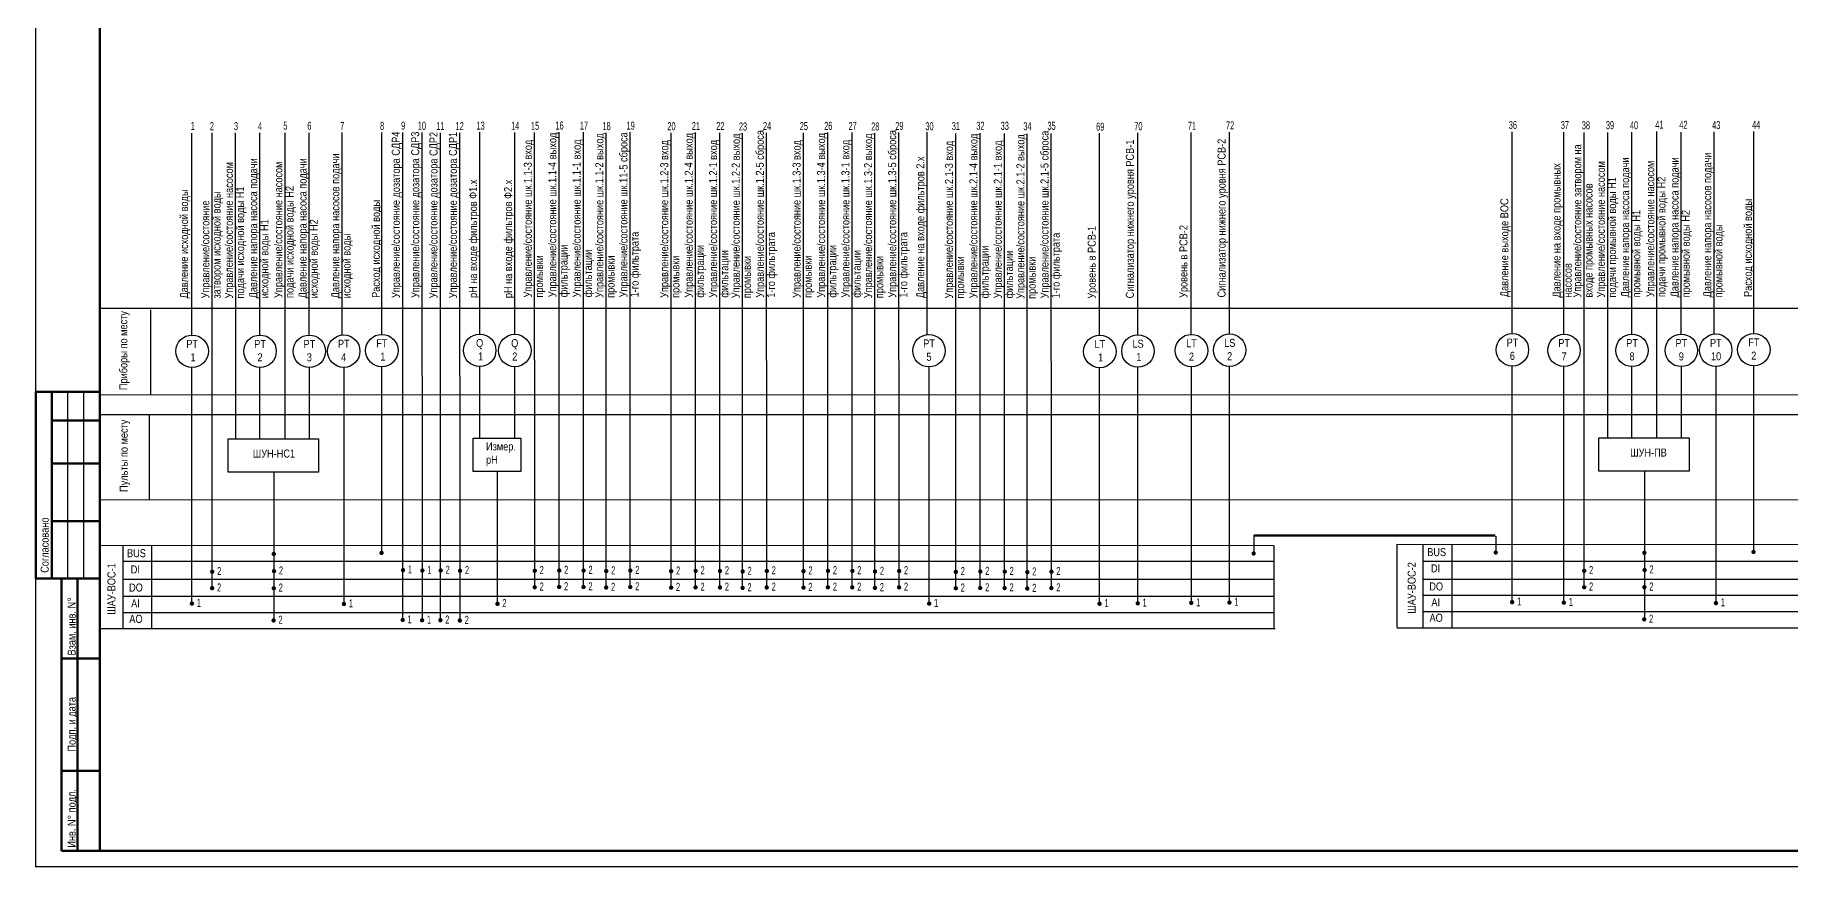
# Model space of a CAD drawing. Header units: millimetres. Extents: x 1510 to 10524, y 7125 to 13164.
# Drawn here: x 1510 to 2058, y 10612 to 10872 of the extents above; entities that cross this region are included whole.
import ezdxf
from ezdxf.enums import TextEntityAlignment as Align

# ---------------------------------------------------------------- set-up
doc = ezdxf.new("R2010")
doc.units = ezdxf.units.MM
doc.header["$LTSCALE"] = 4
doc.layers.add('25', color=6, linetype='Continuous', lineweight=25)
doc.layers.add('60', color=7, linetype='Continuous', lineweight=60)
doc.layers.add('Текст', color=2, linetype='Continuous')
doc.layers.add('Трубопровод К10', color=20, linetype='Continuous')
doc.styles.add('GOST 2.304', font='ARIALN.TTF', dxfattribs={"height": 3.5})

msp = doc.modelspace()

# ---------------------------------------------------------------- linework, layer by layer
at = {"color": 7, "ltscale": 100}
for p, q in [((1510.14, 10611.92), (1510.14, 11205.92)), ((2349.26, 10611.94), (1509.91, 10611.94))]:
    msp.add_line(p, q, dxfattribs=at)
at = {"color": 0, "ltscale": 100}
for p, q in [((1558.88, 10777.98), (1558.88, 10841)), ((1565.22, 10698.84), (1565.19, 10841.11)), ((1572.58, 10745.35), (1572.54, 10841.08)), ((1580.13, 10777.95), (1580.13, 10841.04)), ((1588.01, 10745.67), (1587.97, 10841.09)), ((1595.56, 10777.96), (1595.56, 10841.05)), ((1605.78, 10778.05), (1605.78, 10841.15)), ((1618.22, 10778.12), (1618.22, 10841.21)), ((1624.8, 10688.96), (1624.77, 10841.19)), ((1630.88, 10689.26), (1630.84, 10841.18)), ((1636.57, 10688.87), (1636.54, 10841.1)), ((1642.65, 10689.17), (1642.61, 10841.09)), ((1648.8, 10778.19), (1648.8, 10841.28)), ((1659.75, 10778.14), (1659.75, 10841.23)), ((1665.96, 10699.13), (1665.92, 10841.19)), ((1673.6, 10699.21), (1673.57, 10841.27)), ((1681.22, 10699.19), (1681.18, 10841.25)), ((1688.29, 10699.04), (1688.25, 10841.09)), ((1695.82, 10699.19), (1695.78, 10841.25)), ((1708.57, 10699.01), (1708.54, 10841.07)), ((1716.22, 10699.09), (1716.18, 10841.14)), ((1723.83, 10699.07), (1723.79, 10841.13)), ((1730.9, 10698.92), (1730.86, 10840.97)), ((1738.43, 10699.07), (1738.39, 10841.13)), ((1749.91, 10699.02), (1749.87, 10841.08)), ((1757.55, 10699.1), (1757.52, 10841.15)), ((1765.16, 10699.08), (1765.13, 10841.14)), ((1772.23, 10698.93), (1772.2, 10840.98)), ((1779.77, 10699.08), (1779.73, 10841.14)), ((1788.58, 10778.18), (1788.58, 10841.28)), ((1797.49, 10698.81), (1797.46, 10840.86)), ((1805.14, 10698.88), (1805.1, 10840.94)), ((1812.75, 10698.87), (1812.71, 10840.92)), ((1819.82, 10698.71), (1819.78, 10840.77)), ((1827.35, 10698.87), (1827.32, 10840.92)), ((1842.4, 10777.92), (1842.4, 10840.94)), ((1854.32, 10778.05), (1854.32, 10841.07)), ((1871.05, 10778.19), (1871.05, 10841.2)), ((1882.97, 10778.32), (1882.97, 10841.33)), ((1971.28, 10778.42), (1971.28, 10841.44)), ((1987.43, 10778.27), (1987.43, 10841.28)), ((1993.81, 10698.94), (1993.78, 10841.21)), ((2001.17, 10745.92), (2001.13, 10841.18)), ((2008.67, 10778.24), (2008.67, 10841.33)), ((2016.5, 10745.92), (2016.46, 10841.52)), ((2024.1, 10778.24), (2024.1, 10841.34)), ((2034.32, 10778.33), (2034.32, 10841.43)), ((2046.76, 10778.4), (2046.76, 10841.5)), ((1558.9, 10694.32), (1558.9, 10767.71)), ((1580.15, 10745.51), (1580.15, 10767.81)), ((1595.57, 10745.57), (1595.57, 10767.82)), ((1606.42, 10694.01), (1606.42, 10767.77)), ((1618.23, 10709.91), (1618.23, 10767.98)), ((1648.81, 10745.73), (1648.81, 10768.05)), ((1659.77, 10745.73), (1659.77, 10768)), ((1789.21, 10694.14), (1789.21, 10767.9)), ((1842.42, 10694.26), (1842.42, 10767.65)), ((1854.33, 10694.39), (1854.33, 10767.77)), ((1871.07, 10694.52), (1871.07, 10767.91)), ((1882.98, 10694.65), (1882.98, 10768.04)), ((1971.3, 10694.76), (1971.3, 10768.15)), ((1987.44, 10694.6), (1987.44, 10767.99)), ((2008.69, 10746.08), (2008.69, 10768.1)), ((2024.12, 10745.92), (2024.12, 10768.1)), ((2034.96, 10694.29), (2034.96, 10768.06)), ((2046.78, 10710.2), (2046.78, 10768.26))]:
    msp.add_line(p, q, dxfattribs=at)
at = {"color": 0, "ltscale": 1.2}
for p, q in [((1530.22, 10786.37), (2333.89, 10786.37)), ((1530.22, 10759.31), (2334.03, 10759.41)), ((1530.39, 10753.11), (2333.96, 10753.11)), ((1530.33, 10726.46), (2334, 10726.7))]:
    msp.add_line(p, q, dxfattribs=at)
at = {"color": 0, "linetype": 'Continuous', "lineweight": 25}
for points in [[(1545.93, 10785.84), (1545.93, 10759.24)], [(1545.58, 10753), (1545.58, 10726.4)], [(1530.07, 10712.38), (1896.75, 10712.22)], [(1537.29, 10712.23), (1537.29, 10686.32)], [(1546.28, 10712.18), (1546.28, 10686.28)], [(1890.59, 10715.44), (1890.59, 10709.66)], [(1896.85, 10712.21), (1896.85, 10686.31)], [(1935.2, 10712.62), (1935.2, 10686.71)], [(1935.29, 10712.67), (2333.96, 10712.51)], [(1943.42, 10712.57), (1943.42, 10686.67)], [(1952.41, 10712.53), (1952.41, 10686.62)], [(1966.14, 10715.16), (1966.14, 10710.3)], [(1537.34, 10707.33), (1896.95, 10707.33)], [(1943.38, 10707.36), (2333.96, 10707.36)]]:
    msp.add_lwpolyline(points, dxfattribs=at)
at = {"linetype": 'Continuous', "ltscale": 0.6}
for points in [[(1584.45, 10735.17), (1584.45, 10688.64)], [(1654.27, 10735.19), (1654.27, 10694)], [(2012.56, 10735.5), (2012.56, 10688.97)]]:
    msp.add_lwpolyline(points, dxfattribs=at)
at = {"color": 0, "ltscale": 0.5, "const_width": 0.675}
for points in [[(1965.82, 10710.07, 1), (1966.49, 10710.07, 1)], [(2046.33, 10710.23, 1), (2047, 10710.23, 1)], [(1584.11, 10709.61, 1), (1584.78, 10709.61, 1)], [(1617.78, 10709.94, 1), (1618.46, 10709.94, 1)], [(1624.48, 10704.55, 1), (1625.16, 10704.55, 1)], [(1890.2, 10709.75, 1), (1890.87, 10709.75, 1)], [(2012.23, 10709.94, 1), (2012.9, 10709.94, 1)], [(2012.31, 10704.57, 1), (2012.99, 10704.57, 1)], [(1564.91, 10704.06, 1), (1565.58, 10704.06, 1)], [(1584.19, 10704.24, 1), (1584.87, 10704.24, 1)], [(1630.54, 10704.45, 1), (1631.21, 10704.45, 1)], [(1636.26, 10704.46, 1), (1636.93, 10704.46, 1)], [(1642.31, 10704.36, 1), (1642.99, 10704.36, 1)], [(1665.62, 10699.23, 1), (1666.29, 10699.23, 1)], [(1665.64, 10704.36, 1), (1666.32, 10704.36, 1)], [(1673.26, 10699.3, 1), (1673.94, 10699.3, 1)], [(1673.29, 10704.43, 1), (1673.96, 10704.43, 1)], [(1680.88, 10699.29, 1), (1681.55, 10699.29, 1)], [(1680.9, 10704.42, 1), (1681.57, 10704.42, 1)], [(1687.95, 10699.13, 1), (1688.62, 10699.13, 1)], [(1687.97, 10704.26, 1), (1688.64, 10704.26, 1)], [(1695.48, 10699.29, 1), (1696.15, 10699.29, 1)], [(1695.5, 10704.42, 1), (1696.18, 10704.42, 1)], [(1708.23, 10699.1, 1), (1708.9, 10699.1, 1)], [(1708.25, 10704.23, 1), (1708.93, 10704.23, 1)], [(1715.88, 10699.18, 1), (1716.55, 10699.18, 1)], [(1715.9, 10704.31, 1), (1716.57, 10704.31, 1)], [(1723.49, 10699.16, 1), (1724.16, 10699.16, 1)], [(1723.51, 10704.29, 1), (1724.18, 10704.29, 1)], [(1730.58, 10704.14, 1), (1731.25, 10704.14, 1)], [(1738.09, 10699.16, 1), (1738.76, 10699.16, 1)], [(1738.11, 10704.29, 1), (1738.79, 10704.29, 1)], [(1749.57, 10699.11, 1), (1750.24, 10699.11, 1)], [(1749.59, 10704.24, 1), (1750.27, 10704.24, 1)], [(1757.21, 10699.19, 1), (1757.89, 10699.19, 1)], [(1757.24, 10704.32, 1), (1757.91, 10704.32, 1)], [(1764.82, 10699.18, 1), (1765.5, 10699.18, 1)], [(1764.85, 10704.3, 1), (1765.52, 10704.3, 1)], [(1771.92, 10704.15, 1), (1772.59, 10704.15, 1)], [(1779.43, 10699.18, 1), (1780.1, 10699.18, 1)], [(1779.45, 10704.3, 1), (1780.12, 10704.3, 1)], [(1797.17, 10704.03, 1), (1797.85, 10704.03, 1)], [(1804.82, 10704.11, 1), (1805.5, 10704.11, 1)], [(1812.43, 10704.09, 1), (1813.11, 10704.09, 1)], [(1819.5, 10703.94, 1), (1820.18, 10703.94, 1)], [(1827.03, 10704.09, 1), (1827.71, 10704.09, 1)], [(1993.43, 10699.22, 1), (1994.1, 10699.22, 1)], [(1993.45, 10704.35, 1), (1994.13, 10704.35, 1)], [(2012.24, 10699.23, 1), (2012.92, 10699.23, 1)], [(1558.55, 10694.12, 1), (1559.22, 10694.12, 1)], [(1564.88, 10698.93, 1), (1565.56, 10698.93, 1)], [(1584.12, 10698.9, 1), (1584.8, 10698.9, 1)], [(1606.04, 10693.99, 1), (1606.72, 10693.99, 1)], [(1654, 10694.04, 1), (1654.67, 10694.04, 1)], [(1730.56, 10699.01, 1), (1731.23, 10699.01, 1)], [(1771.89, 10699.02, 1), (1772.57, 10699.02, 1)], [(1788.84, 10694.12, 1), (1789.52, 10694.12, 1)], [(1797.15, 10698.9, 1), (1797.83, 10698.9, 1)], [(1804.8, 10698.98, 1), (1805.47, 10698.98, 1)], [(1812.41, 10698.96, 1), (1813.08, 10698.96, 1)], [(1819.48, 10698.81, 1), (1820.15, 10698.81, 1)], [(1827.01, 10698.96, 1), (1827.68, 10698.96, 1)], [(1842.06, 10694.06, 1), (1842.74, 10694.06, 1)], [(1853.98, 10694.19, 1), (1854.65, 10694.19, 1)], [(1870.71, 10694.33, 1), (1871.39, 10694.33, 1)], [(1882.63, 10694.46, 1), (1883.3, 10694.46, 1)], [(1970.94, 10694.56, 1), (1971.62, 10694.56, 1)], [(1987.09, 10694.41, 1), (1987.77, 10694.41, 1)], [(2034.59, 10694.27, 1), (2035.26, 10694.27, 1)], [(1584.06, 10688.85, 1), (1584.74, 10688.85, 1)], [(1624.39, 10689.01, 1), (1625.07, 10689.01, 1)], [(1630.45, 10688.91, 1), (1631.12, 10688.91, 1)], [(1636.17, 10688.92, 1), (1636.84, 10688.92, 1)], [(1642.22, 10688.82, 1), (1642.9, 10688.82, 1)], [(2012.18, 10689.18, 1), (2012.86, 10689.18, 1)]]:
    msp.add_lwpolyline(points, format="xyb", close=True, dxfattribs=at)
at = {"color": 0}
for points in [[(1537.44, 10701.71), (1896.95, 10701.71)], [(1943.46, 10701.74), (2333.98, 10701.74)], [(1537.29, 10696.45), (1896.85, 10696.45)], [(1943.42, 10696.74), (2333.97, 10696.74)], [(1537.44, 10691.31), (1896.75, 10691.31)], [(1943.46, 10691.6), (2334, 10691.6)], [(1530.36, 10686.3), (1897.27, 10686.3)], [(1935.27, 10686.59), (2333.97, 10686.59)]]:
    msp.add_lwpolyline(points, dxfattribs=at)
at = {"color": 0, "ltscale": 100}
for centre in [(1558.95, 10772.89), (1580.17, 10772.88), (1595.57, 10772.88), (1606.32, 10772.92), (1618.21, 10773.1), (1648.79, 10773.17), (1659.74, 10773.12), (1789.12, 10773.05), (1842.47, 10772.83), (1854.38, 10772.96), (1871.11, 10773.1), (1883.03, 10773.23), (1971.35, 10773.33), (1987.49, 10773.18), (2008.72, 10773.16), (2024.11, 10773.16), (2034.87, 10773.21), (2046.75, 10773.39)]:
    msp.add_circle(centre, 5.07, dxfattribs=at)
at = {"layer": '25', "color": 7}
for p, q in [((1520.14, 10701.92), (1520.14, 10760.25)), ((1525.14, 10701.92), (1525.14, 10760.25))]:
    msp.add_line(p, q, dxfattribs=at)
at = {"layer": '60', "color": 7, "ltscale": 100}
for p, q in [((1530.14, 10616.92), (1530.14, 11200.92)), ((1510.14, 10760.25), (1530.14, 10760.25)), ((1510.14, 10760.25), (1510.14, 10701.92)), ((1515.14, 10760.25), (1515.14, 10701.92)), ((1515.14, 10751.27), (1530.14, 10751.27)), ((1515.14, 10737.81), (1530.14, 10737.81)), ((1515.14, 10719.87), (1530.14, 10719.87)), ((1890.66, 10715.34), (1966.01, 10715.34)), ((1510.14, 10701.92), (1530.14, 10701.92)), ((1530.14, 10701.92), (1517.14, 10701.92)), ((2344.26, 10616.94), (1518.31, 10616.94))]:
    msp.add_line(p, q, dxfattribs=at)
at = {"layer": '60', "color": 7, "lineweight": 60}
for p, q in [((1518.14, 10616.92), (1518.14, 10701.92)), ((1518.14, 10701.92), (1530.14, 10701.92)), ((1523.14, 10616.92), (1523.14, 10701.92)), ((1518.14, 10676.92), (1530.14, 10676.92)), ((1518.14, 10641.92), (1530.14, 10641.92)), ((1530.14, 10616.92), (1518.14, 10616.92))]:
    msp.add_line(p, q, dxfattribs=at)
at = {"layer": 'Трубопровод К10', "color": 7}
for points in [[(1570.25, 10745.57), (1598.41, 10745.57), (1598.41, 10735.16), (1570.25, 10735.16)], [(1646.77, 10745.72), (1661.67, 10745.72), (1661.67, 10735.3), (1646.77, 10735.3)], [(1998.37, 10745.9), (2026.52, 10745.9), (2026.52, 10735.48), (1998.37, 10735.48)]]:
    msp.add_lwpolyline(points, close=True, dxfattribs=at)

# ---------------------------------------------------------------- texts
at = {"color": 0, "style": 'GOST 2.304'}
for s, p in [('BUS', (1541.56, 10708.6)), ('BUS', (1947.7, 10708.94)), ('DI', (1541.21, 10703.52)), ('DI', (1947.34, 10703.86)), ('DO', (1541.41, 10697.87)), ('DO', (1947.54, 10698.22)), ('AI', (1541.26, 10692.92)), ('AI', (1947.39, 10693.26)), ('AO', (1541.41, 10688.1)), ('AO', (1947.54, 10688.44))]:
    msp.add_text(s, height=2.5, dxfattribs=at).set_placement(p, align=Align.CENTER)
at = {"color": 0, "char_height": 2.5, "rotation": 90, "line_spacing_factor": 0.84, "style": 'GOST 2.304'}
for s, insert, width, attachment_point in [('Управление/состояние дозатора СДР4 ', (1622.95, 10789.5), 55.3035, 4), ('Управление/состояние дозатора СДР3 ', (1629.02, 10789.52), 55.3035, 4), ('Управление/состояние дозатора СДР2 ', (1634.72, 10789.41), 55.3035, 4), ('Управление/состояние дозатора СДР1 ', (1640.8, 10789.43), 55.3035, 4), ('Управление/состояние шк.1.1-3 вход промывки', (1665.94, 10789.66), 55.3035, 4), ('Управление/состояние шк.1.1-4 выход фильтрации', (1673.59, 10789.74), 55.3035, 4), ('Управление/состояние шк.1.1-1 вход фильтации', (1681.2, 10789.72), 55.3035, 4), ('Управление/состояние шк.1.1-2 выход промывки', (1688.27, 10789.57), 55.3035, 4), ('Управление/состояние шк.11-5 сброса 1-го фильтрата', (1695.8, 10789.72), 55.3035, 4), ('Управление/состояние шк.1.2-3 вход промывки', (1708.55, 10789.54), 55.3035, 4), ('Управление/состояние шк.1.2-4 выход фильтрации', (1716.2, 10789.62), 55.3035, 4), ('Управление/состояние шк.1.2-1 вход фильтации', (1723.81, 10789.6), 55.3035, 4), ('Управление/состояние шк.1.2-2 выход промывки', (1730.88, 10789.45), 55.3035, 4), ('Управление/состояние шк.1.2-5 сброса 1-го фильтрата', (1738.41, 10789.6), 55.3035, 4), ('Управление/состояние шк.1.3-3 вход промывки', (1749.89, 10789.55), 55.3035, 4), ('Управление/состояние шк.1.3-4 выход фильтрации', (1757.54, 10789.63), 55.3035, 4), ('Управление/состояние шк.1.3-1 вход фильтации', (1765.15, 10789.61), 55.3035, 4), ('Управление/состояние шк.1.3-2 выход промывки', (1772.22, 10789.46), 55.3035, 4), ('Управление/состояние шк.1.3-5 сброса 1-го фильтрата', (1779.75, 10789.61), 55.3035, 4), ('Управление/состояние шк.2.1-3 вход промывки', (1797.48, 10789.34), 55.3035, 4), ('Управление/состояние шк.2.1-4 выход фильтрации', (1805.12, 10789.41), 55.3035, 4), ('Управление/состояние шк.2.1-1 вход фильтации', (1812.73, 10789.4), 55.3035, 4), ('Управление/состояние шк.2.1-2 выход промывки', (1819.8, 10789.24), 55.3035, 4), ('Управление/состояние шк.2.1-5 сброса 1-го фильтрата', (1827.33, 10789.4), 55.3035, 4), ('Сигнализатор нижнего уровня РСВ-1', (1852.24, 10789.41), 55.3035, 4), ('Сигнализатор нижнего уровня РСВ-2', (1880.88, 10789.68), 55.3035, 4), ('Управление/состояние затвором на входе промывных насосов', (1993.75, 10789.65), 55.3035, 4), ('Управление/состояние насосом \\Pподачи исходной воды Н1', (1572.57, 10789.36), 55.3035, 4), ('Давление напора насоса подачи исходной воды Н1', (1580.14, 10789.42), 55.3035, 4), ('Управление/состояние насосом \\Pподачи исходной воды Н2', (1588, 10789.52), 55.3035, 4), ('Давление напора насоса подачи исходной воды Н2', (1595.57, 10789.43), 55.3035, 4), ('Давление напора насосов подачи исходной воды', (1605.79, 10789.41), 55.3035, 4), ('Давление на входе фильтров 2.х', (1786.78, 10789.48), 55.3035, 4), ('Давление на входе промывных \\Pнасосов', (1986.9, 10789.63), 55.3035, 4), ('Управление/состояние насосом \\Pподачи промывной воды Н1', (2001.11, 10789.65), 55.3035, 4), ('Давление напора насоса подачи промывной воды Н1', (2008.69, 10789.7), 55.3035, 4), ('Управление/состояние насосом \\Pподачи промывной воды Н2', (2016.54, 10789.8), 55.3035, 4), ('Давление напора насоса подачи промывной воды Н2', (2024.12, 10789.71), 55.3035, 4), ('Давление напора насосов подачи промывной воды', (2034.34, 10789.7), 55.3035, 4), ('рН на входе фильтров Ф1.х', (1647.08, 10789.52), 55.3035, 4), ('рН на входе фильтров Ф2.х', (1658.04, 10789.47), 55.3035, 4), ('Давление исходной воды', (1556.8, 10789.35), 55.3035, 4), ('Управление/состояние\\Pзатвором исходной воды', (1565.21, 10789.37), 55.3035, 4), ('Давление выходе ВОС', (1969.2, 10789.79), 55.3035, 4), ('Расход исходной воды', (1616.72, 10789.55), 55.3035, 4), ('Расход исходной воды', (2045.26, 10789.84), 55.3035, 4), ('Уровень в РСВ-1', (1840.32, 10789.28), 55.3035, 4), ('Уровень в РСВ-2', (1868.97, 10789.55), 55.3035, 4), ('Приборы по месту', (1537.84, 10773.1), 27.068, 5), ('Пульты по месту', (1537.96, 10740.25), 27.068, 5), ('ШАУ-ВОС-1', (1533.77, 10698.67), 27.068, 5), ('ШАУ-ВОС-2', (1939.9, 10699.01), 27.068, 5)]:
    msp.add_mtext(s, dxfattribs=dict(at, insert=insert, width=width, attachment_point=attachment_point))
at = {"color": 0, "lineweight": 25, "char_height": 2.5, "attachment_point": 1, "style": 'GOST 2.304'}
for s, insert in [('\\pi0.7202;FT\\P\\pi1.94548;1', (1615.76, 10776.64)), ('\\pi1.32303;Q\\P\\pi1.94548;1', (1646.34, 10776.71)), ('\\pi1.32303;Q\\P\\pi1.64278;2', (1657.29, 10776.66)), ('\\pi0.62982;РT\\P\\pi1.64364;5', (1786.67, 10776.59)), ('\\pi0.74834;LS\\P\\pi1.94548;1', (1851.93, 10776.5)), ('\\pi0.78074;LT\\P\\pi1.64278;2', (1868.66, 10776.64)), ('\\pi0.74834;LS\\P\\pi1.64278;2', (1880.58, 10776.77)), ('\\pi0.62982;РT\\P\\pi1.64619;6', (1968.9, 10776.87)), ('\\pi0.62982;РT\\P\\pi1.66069;7', (1985.04, 10776.72)), ('\\pi0.62982;РT\\P\\pi1.64875;8', (2006.27, 10776.7)), ('\\pi0.62982;РT\\P\\pi1.64875;9', (2021.66, 10776.7)), ('\\pi0.62982;РT\\P\\pi0.95469;10', (2032.42, 10776.75)), ('\\pi0.7202;FT\\P\\pi1.64278;2', (2044.3, 10776.93)), ('\\pi0.62982;РT\\P\\pi1.94548;1', (1556.5, 10776.43)), ('\\pi0.62982;РT\\P\\pi1.64278;2', (1577.72, 10776.42)), ('\\pi0.62982;РT\\P\\pi1.65216;3', (1593.12, 10776.42)), ('\\pi0.62982;РT\\P\\pi1.61379;4', (1603.87, 10776.46)), ('\\pi0.78074;LT\\P\\pi1.94548;1', (1840.02, 10776.37)), ('Измер. рН', (1650.77, 10744.43)), ('ШУН-НС1', (1577.92, 10742.2)), ('ШУН-ПВ', (2008.15, 10742.53))]:
    msp.add_mtext_dynamic_manual_height_columns(s, width=4.6464, gutter_width=12.5, heights=[0], dxfattribs=dict(at, insert=insert))
at = {"layer": 'Текст', "color": 30, "ltscale": 0.05, "style": 'GOST 2.304', "width": 0.7}
for s, p in [('1', (1558.53, 10841.99)), ('2', (1564.5, 10841.9)), ('3', (1572.02, 10841.94)), ('4', (1579.52, 10841.89)), ('5', (1587.45, 10842.09)), ('6', (1594.95, 10842.04)), ('7', (1605.2, 10841.96)), ('8', (1617.66, 10842.01)), ('9', (1624.24, 10842.07)), ('10', (1629.47, 10842.04)), ('11', (1635.19, 10841.98)), ('12', (1641.24, 10841.95)), ('13', (1647.78, 10842.08)), ('14', (1658.6, 10842.03)), ('15', (1664.8, 10842.03)), ('16', (1672.44, 10842.11)), ('17', (1680.06, 10842.09)), ('18', (1687.13, 10841.94)), ('19', (1694.66, 10842.09)), ('20', (1707.41, 10841.91)), ('21', (1715.05, 10841.99)), ('22', (1722.67, 10841.97)), ('23', (1729.74, 10841.81)), ('24', (1737.27, 10841.97)), ('25', (1748.75, 10841.92)), ('26', (1756.39, 10842)), ('27', (1764, 10841.98)), ('28', (1771.07, 10841.83)), ('29', (1778.61, 10841.98)), ('30', (1788, 10841.89)), ('31', (1796.26, 10841.97)), ('32', (1803.91, 10842.05)), ('33', (1811.52, 10842.03)), ('34', (1818.59, 10841.87)), ('35', (1826.12, 10842.03)), ('69', (1841.33, 10841.77)), ('70', (1853.25, 10841.9)), ('71', (1869.98, 10842.04)), ('72', (1881.9, 10842.17)), ('36', (1970.21, 10842.28)), ('37', (1986.47, 10842.28)), ('38', (1993.04, 10842.19)), ('39', (2000.56, 10842.23)), ('40', (2008.07, 10842.18)), ('41', (2015.99, 10842.38)), ('42', (2023.49, 10842.33)), ('43', (2033.74, 10842.25)), ('44', (2046.2, 10842.3))]:
    msp.add_text(s, height=2.5, dxfattribs=at).set_placement(p)
at = {"layer": 'Текст', "color": 7, "style": 'GOST 2.304'}
for s, p in [('Согласовано', (1514.14, 10703.72)), ('Взам. инв. N%%d', (1522.57, 10677.92)), ('Подп. и дата', (1522.57, 10647.92)), ('Инв. N%%d подл.', (1522.57, 10617.92))]:
    msp.add_text(s, height=2.5, rotation=90, dxfattribs=at).set_placement(p)
at = {"layer": 'Текст', "color": 7, "ltscale": 0.05, "style": 'GOST 2.304', "width": 0.7}
for s, p in [('2', (1566.78, 10703.03)), ('2', (1586.07, 10703.21)), ('1', (1626.36, 10703.52)), ('1', (1632.41, 10703.42)), ('2', (1638.13, 10703.43)), ('2', (1644.18, 10703.33)), ('2', (1667.52, 10703.33)), ('2', (1675.16, 10703.41)), ('2', (1682.77, 10703.39)), ('2', (1689.84, 10703.23)), ('2', (1697.37, 10703.39)), ('2', (1710.13, 10703.2)), ('2', (1717.77, 10703.28)), ('2', (1725.38, 10703.26)), ('2', (1732.45, 10703.11)), ('2', (1739.98, 10703.26)), ('2', (1751.46, 10703.22)), ('2', (1759.11, 10703.29)), ('2', (1766.72, 10703.28)), ('2', (1773.79, 10703.12)), ('2', (1781.32, 10703.28)), ('2', (1799.05, 10703)), ('2', (1806.69, 10703.08)), ('2', (1814.3, 10703.06)), ('2', (1821.37, 10702.91)), ('2', (1828.91, 10703.06)), ('2', (1995.32, 10703.32)), ('2', (2014.18, 10703.54)), ('2', (1566.76, 10697.9)), ('2', (1586, 10697.87)), ('2', (1667.49, 10698.2)), ('2', (1675.14, 10698.28)), ('2', (1682.75, 10698.26)), ('2', (1689.82, 10698.1)), ('2', (1697.35, 10698.26)), ('2', (1710.1, 10698.07)), ('2', (1717.75, 10698.15)), ('2', (1725.36, 10698.14)), ('2', (1732.43, 10697.98)), ('2', (1739.96, 10698.14)), ('2', (1751.44, 10698.09)), ('2', (1759.09, 10698.16)), ('2', (1766.7, 10698.15)), ('2', (1773.77, 10697.99)), ('2', (1781.3, 10698.15)), ('2', (1799.02, 10697.87)), ('2', (1806.67, 10697.95)), ('2', (1814.28, 10697.93)), ('2', (1821.35, 10697.78)), ('2', (1828.88, 10697.93)), ('2', (1995.3, 10698.19)), ('2', (2014.11, 10698.2)), ('1', (1560.42, 10693.09)), ('1', (1607.92, 10692.96)), ('2', (1655.87, 10693.02)), ('1', (1790.72, 10693.09)), ('1', (1843.94, 10693.03)), ('1', (1855.85, 10693.16)), ('1', (1872.59, 10693.3)), ('1', (1884.5, 10693.43)), ('1', (1972.82, 10693.53)), ('1', (1988.96, 10693.38)), ('1', (2036.46, 10693.25)), ('2', (1585.94, 10687.83)), ('1', (1626.27, 10687.98)), ('1', (1632.32, 10687.88)), ('2', (1638.04, 10687.89)), ('2', (1644.09, 10687.79)), ('2', (2014.05, 10688.15))]:
    msp.add_text(s, height=2.5, dxfattribs=at).set_placement(p)

doc.saveas('drawing.dxf')
